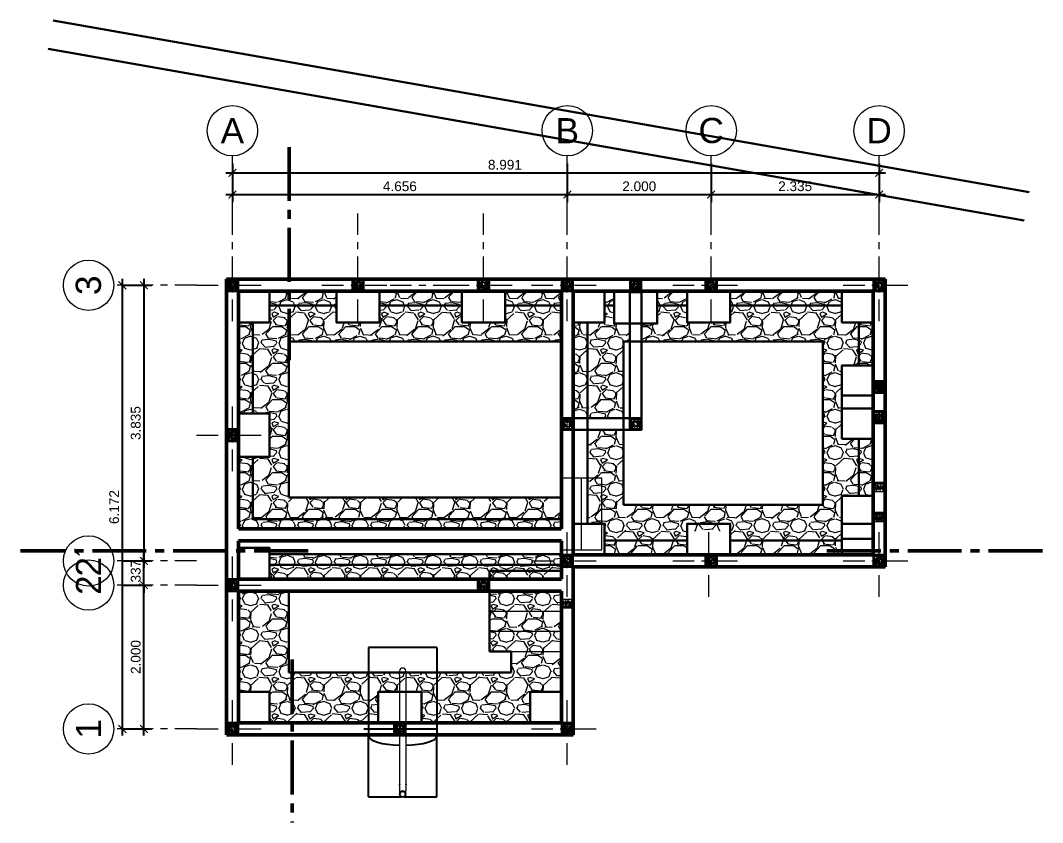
# Model space of a CAD drawing. Header units: millimetres. Extents: x 1147.5 to 1224.1, y 2097.1 to 2139.6.
# Drawn here: x 1188.57 to 1202.78, y 2128.46 to 2139.61 of the extents above; entities that cross this region are included whole.
import ezdxf

# ---------------------------------------------------------------- set-up
doc = ezdxf.new("R2010")
doc.units = ezdxf.units.MM
doc.linetypes.add('CENTRO2', pattern=[1.125, 0.75, -0.125, 0.125, -0.125])
for name, color, linetype, lineweight in [('1 Cotas', 5, 'Continuous', 9), ('1 EJES', 5, 'CENTRO2', 5), ('1 MUEBLES FIJOS', 1, 'Continuous', 30), ('1 PAREDES', 7, 'Continuous', 50), ('1 PISOS', 3, 'Continuous', 15), ('1 TEXTO', 7, 'Continuous', 5), ('DETALLES ESTRUCTURALES', 7, 'Continuous', 13), ('PVC1.5_BackgroundLines', 1, 'Continuous', 13), ('PVC3_BackgroundLines', 1, 'Continuous', 13), ('PVC3_IntersectionBoundary', 1, 'Continuous', 13), ('PVC3_IntersectionFill', 1, 'Continuous', 13), ('TEXTURAS', 9, 'Continuous', 15)]:
    doc.layers.add(name, color=color, linetype=linetype, lineweight=lineweight)
doc.layers.add('Cubierta_BackgroundLines', color=4, linetype='Continuous')
doc.layers.add('Reductores_BackgroundLines', color=3, linetype='Continuous')
doc.styles.get("Standard").update_dxf_attribs({"font": 'arial.ttf'})
doc.dimstyles.new('DISTRIBUTIVA', dxfattribs={"dimscale": 0.9, "dimtxt": 0.15, "dimasz": 0.12, "dimexe": 0.12, "dimexo": 0.12, "dimgap": 0.05, "dimtad": 1, "dimdec": 3, "dimzin": 4, "dimdsep": 46, "dimtxsty": 'Standard', "dimblk": 'ARCHTICK', "dimcen": 0.12, "dimdle": 0.1, "dimclrd": 256, "dimclre": 256, "dimclrt": 256, "dimadec": 0, "dimazin": 0, "dimtfac": 1, "dimtdec": 3, "dimtix": 1, "dimtmove": 0, "dimatfit": 0, "dimfxl": 1, "dimtolj": 1, "dimtzin": 0, "dimarcsym": 0})
pattern_1 = [(228.0127875, (0.36576, 0.508), (-4.064000000319162, -4.571999999716357), [0.068344288, -6.766096727913]), (184.969741, (0.32004, 0.4572), (6.095999997588101, 0.5080000289395847), [0.117280944, -11.6108097787048]), (132.5104471, (0.2032, 0.4470399999999999), (5.080000002145498, -5.587999998049192), [0.08269630400000001, -8.186944558819999]), (267.273689, (0.00508, 0.32004), (0.508000001063945, 10.15999999994663), [0.106800904, -10.5732874851476]), (292.83365418, (0, 0.21336), (-2.540000000212682, 6.095999999911092), [0.10472674, -10.3679615490688]), (357.2736889999999, (0.04064, 0.11684), (-10.15999999994663, 0.5080000010639456), [0.106800904, -10.5732874851476]), (37.69424047, (0.14732, 0.11176), (-6.603999999707179, -5.080000000380083), [0.141238732, -13.9826230628494]), (72.25532837, (0.25908, 0.19812), (3.556000000955858, 11.17599999969577), [0.133343904, -13.201051320381]), (121.42956562, (0.29972, 0.32512), (-4.064000000576624, 6.603999999645204), [0.1071626, -10.6091091397424]), (175.2363583, (0.24384, 0.41656), (5.587999999919905, -0.5080000008778512), [0.122342656, -5.994787389999999]), (222.3974378, (0.12192, 0.42672), (-6.095999999804932, -5.588000000212799), [0.158215584, -15.6633545024354]), (138.81407483, (0.508, 0.31496), (-3.555999999786702, 3.048000000247836), [0.05400090799999999, -5.3461131648688]), (171.4692344, (0.4673600000000001, 0.35052), (6.604000000177932, -1.015999998847469), [0.102736396, -10.170927799408]), (225, (0.36576, 0.36576), (-7.105427357601002e-17, -0.5080000000000479), [0.071841868, -0.6465786216856]), (203.19859051, (0.3302, 0.42672), (2.540000000069218, 1.015999999821867), [0.03868826399999999, -3.830124473778799]), (291.80140949, (0.29464, 0.4114800000000001), (-0.5080000001062992, 1.523999999964574), [0.054713124, -2.680950598]), (30.96375653, (0.31496, 0.3606800000000001), (1.524000000037277, 1.015999999944225), [0.08886393199999999, -2.873259630582]), (161.56505118, (0.39116, 0.4064), (1.016000000026517, -0.5079999999467507), [0.064257428, -1.5421796233656]), (16.389540334, (0, 0.4114800000000001), (5.080000000000029, 1.524000000000049), [0.09001760000000002, -8.911765334507802]), (70.34617594, (0.08636, 0.43688), (-2.032000000185863, -5.587999999934082), [0.075519788, -7.476443135639999]), (293.19859051, (0.39116, 0.508), (-1.015999999822653, 2.540000000071057), [0.07737601999999999, -3.791436717778799]), (343.6104596700001, (0.42164, 0.43688), (-5.080000000106458, 1.523999999644572), [0.0900176, -8.911765334507999]), (339.44395478, (0, 0.09652000000000001), (-2.539999999999973, 1.016000000000042), [0.08680703999999997, -4.2535468626212]), (294.7751406, (0.08128, 0.06604), (-2.540000003023386, 5.587999998625452), [0.07273442399999999, -7.200718676144001]), (66.80140949, (0.39624, 0), (1.01599999984046, 2.540000000063861), [0.07737602, -3.7914367177788]), (17.35402464, (0.42672, 0.07112), (-6.603999999868604, -2.032000000426493), [0.08515654800000003, -8.43047519604]), (69.44395478, (0.14732, 0), (-1.016000000017692, -2.539999999992927), [0.04340351999999999, -4.296950382621201]), (101.309932474, (0.36576, 0), (-0.5080000000000799, 2.032000000000074), [0.02590292, -2.5643989929052]), (165.963756532, (0.3606800000000001, 0.0254), (1.523999999999903, -0.507999999999973), [0.10472674, -1.9898109178138]), (186.00900596, (0.25908, 0.0508), (5.079999999973074, 0.5080000002658707), [0.09705339999999998, -9.608272972667399]), (303.69006753, (0.31496, 0.31496), (-0.5080000000705938, 1.01599999996474), [0.073264776, -1.758355271936]), (353.15722659, (0.3556, 0.254), (8.636000000053137, -1.015999999547879), [0.127911352, -12.6632018130062]), (60.9453959, (0.4826, 0.23876), (-2.032000000055937, -3.555999999968051), [0.052301648, -5.177878463622]), (90, (0.508, 0.28448), (-0.508, 0.508), [0.03048, -0.4775199999999999]), (120.25643716, (0.24892, 0.06604), (2.031999999751433, -3.556000000141959), [0.070573392, -6.98678815464]), (48.01278749999999, (0.21336, 0.127), (4.064000000335068, 4.571999999702041), [0.136688576, -6.697752439913]), (0, (0.3048, 0.2286), (0.508, 0.508), [0.13208, -0.37592]), (325.3048465, (0.43688, 0.2286), (5.080000001924306, -3.555999997250916), [0.080321912, -7.951863344828]), (254.0546040999999, (0.50292, 0.18288), (-0.5079999999645114, -2.032000000008949), [0.07396581599999999, -3.6243300077544]), (207.64597536, (0.4826, 0.11176), (-9.65200000035467, -5.079999999326151), [0.12042902, -11.9224928845876]), (175.42607874, (0.37592, 0.05587999999999999), (-6.603999999999766, 0.5079999999998956), [0.127405892, -12.613169291248])]

# ---------------------------------------------------------------- blocks, each defined once
blk = doc.blocks.new('Castillo 0.15 X0.15')
at = {"layer": 'DETALLES ESTRUCTURALES', "ltscale": 3.5}
h = blk.add_hatch(dxfattribs=at)
h.set_pattern_fill('AR-CONC', color=256, scale=0.00029166666655, style=0)
h.set_pattern_definition([(49.99999999999999, (-361.5996081455667, -704.9376167308769), (0.05313719510257962, -0.004648899946987173), [0.0055562499977775, -0.06111874997555251]), (355, (-361.5996081455667, -704.9376167308769), (-0.01027915757212454, 0.05572485415167922), [0.004444999998222001, -0.048894999980442]), (100.451, (-361.5951800622351, -704.9380041371268), (0.04285822963542815, 0.05107570059382151), [0.004722083331444501, -0.0519429166458895]), (46.18420000000002, (-361.5996081455667, -704.9228000642162), (0.07906472022857866, -0.01226234564214048), [0.008334374996666248, -0.09167812496332874]), (96.63559999999998, (-361.593019424736, -704.9238219183825), (0.069242901691622, 0.07216578710573138), [0.007083124997166748, -0.07791437496883422]), (351.1840000000001, (-361.5996081455667, -704.9228000642162), (0.06924301000136686, 0.07216565934714139), [0.006667499997333, -0.07334249997066301]), (21, (-361.5921998122364, -704.9265042308814), (0.04422100660096506, -0.02982744288879142), [0.0055562499977775, -0.06111874997555251]), (326.0000000000001, (-361.5921998122364, -704.9265042308814), (0.01802559159418683, 0.05372149009752119), [0.004444999998222001, -0.048894999980442]), (71.4514, (-361.5885147497378, -704.9289898433804), (0.06224647644972105, 0.02389416682429242), [0.004722083331444501, -0.0519429166458895]), (37.50000000000001, (-361.5996081455667, -704.9376167308769), (0.0009008426143956095, 0.02466188632813824), [0, -0.0483023333140124, 0, -0.049635833313479, 0, -0.04908020831370125]), (7.499999999999999, (-361.5996081455667, -704.9376167308769), (0.01948906822437688, 0.02921933431026379), [0, -0.0282998333220134, 0, -0.0471910833144569, 0, -0.01870604165918425]), (327.5, (-361.6161287288934, -704.9376167308769), (0.03954725690785192, -0.001670883663861405), [0, -0.018520833325925, 0, -0.057784999976886, 0, -0.0766762499693295]), (317.5, (-361.6235370622239, -704.9376167308769), (0.04320434455364019, 0.007416059881755705), [0, -0.0240770833237025, 0, -0.03837516665131661, 0, -0.05445124997821951])])
h.paths.add_polyline_path([(-0.0125, 0.1374999999500758), (-0.1374999999500758, 0.137499999949981), (-0.1374999999500758, 0.0125), (-0.0125, 0.0125)])
h.paths.add_polyline_path([(-0.0425937499881059, 0.116666666625, -0.4142135623730951), (-0.03333333332507579, 0.1074062499620646), (-0.03333333332507579, 0.04259374998782169, -0.4142135623715969), (-0.04259374998791642, 0.03333333332498105), (-0.1074062499619699, 0.03333333332498105, -0.414213562372091), (-0.116666666625, 0.04259374998801116), (-0.116666666625, 0.1074062499620646, -0.4142135623730951), (-0.1074062499621594, 0.116666666625)], flags=16)
h.paths.add_polyline_path([(-0.03862499998952908, 0.1074062499620646, -1), (-0.04656249998630375, 0.1074062499620646, -1)], flags=0)
h.paths.add_polyline_path([(-0.1034374999635825, 0.1074062499620646, -1), (-0.1113749999605467, 0.1074062499620646, -1)], flags=0)
h.paths.add_polyline_path([(-0.1113749999605467, 0.04259374998782169, -0.1164352397052986), (-0.1109559979408371, 0.04436864881252391, 0.1164352397052986)], flags=0)
h.paths.add_polyline_path([(-0.03862499998952908, 0.04259374998782169, -1), (-0.04656249998630375, 0.04259374998782169, -1)], flags=0)
h.paths.add_polyline_path([(-0.1034374999635825, 0.04259374998782169, -1), (-0.1113749999605467, 0.04259374998782169, -1)], flags=0)
h.paths.add_polyline_path([(-0.03862499998952908, 0.1074062499620646, -1), (-0.04656249998630375, 0.1074062499620646, -0.4142135623728769), (-0.04259374998791642, 0.111374999960452), (-0.1074062499619699, 0.111374999960452, -0.4142135623728769), (-0.1034374999635825, 0.1074062499620646, -1), (-0.1113749999605467, 0.1074062499620646), (-0.1113749999603572, 0.05172120682767657), (-0.09627668385854847, 0.06681952292939061), (-0.09253491047646421, 0.0630777495471169), (-0.1102125799988173, 0.04540008002457434, -0.6681786379473831), (-0.1034374999635825, 0.04259374998782169, -0.1989123673818361), (-0.104599919925312, 0.03978741995106902), (-0.08692225040276942, 0.05746508947361158), (-0.0831804770204957, 0.05372331609124312), (-0.098278793122115, 0.03862499998962382), (-0.04259374998791642, 0.03862499998943435, -0.4142135623728769), (-0.04656249998630375, 0.04259374998782169, -1), (-0.03862499998952908, 0.04259374998782169)], flags=0)
blk.add_lwpolyline([(-0.157500000000091, -0.0075), (0.007499999999999979, -0.0075), (0.007499999999999999, 0.1574999999999773), (-0.1575000000000909, 0.1574999999999773)], close=True)
at = {"layer": 'DETALLES ESTRUCTURALES'}
blk.add_lwpolyline([(-0.1374999999500758, 0.0125), (-0.0125, 0.0125), (-0.0125, 0.137499999949981), (-0.1374999999500758, 0.137499999949981)], close=True, dxfattribs=at)
for points in [[(-0.09827879312230449, 0.03862499998952908), (-0.0425937499881059, 0.03862499998943435, 0.414213562373095), (-0.03862499998952908, 0.04259374998782169), (-0.03862499998952908, 0.1074062499620646, 0.414213562373095), (-0.0425937499881059, 0.111374999960452), (-0.1074062499621594, 0.111374999960452, 0.414213562373095), (-0.1113749999605467, 0.1074062499620646), (-0.1113749999605467, 0.04259374998782169, 0.668178637910143), (-0.104599919925312, 0.03978741995106902), (-0.08692225040257996, 0.05746508947351683), (-0.0831804770204957, 0.05372331609124312), (-0.1008581465430383, 0.03604564656870057, -0.668178637917991), (-0.116666666625, 0.04259374998782169), (-0.116666666625, 0.1074062499620646, -0.414213562373095), (-0.1074062499621594, 0.116666666625), (-0.0425937499881059, 0.116666666625, -0.414213562373095), (-0.03333333332507579, 0.1074062499620646), (-0.03333333332507579, 0.04259374998782169, -0.414213562373095), (-0.0425937499881059, 0.03333333332498105), (-0.1074062499621594, 0.03333333332498105)], [(-0.1113749999605467, 0.04259374998791642, -0.1989123673734541), (-0.1102125799988173, 0.04540008002457434), (-0.09253491047627475, 0.06307774954721163), (-0.09627668385854847, 0.06681952292948534), (-0.1113749999605467, 0.05172120682758183)]]:
    blk.add_lwpolyline(points, format="xyb", dxfattribs=at)
for centre in [(-0.1077640932046319, 0.106903762515624), (-0.1077640932046319, 0.04209126254138103), (-0.04295159323057839, 0.106903762515624), (-0.04295159323057839, 0.04209126254138103)]:
    blk.add_circle(centre, 0.0039687499984125, dxfattribs=at)
blk = doc.blocks.new('Jamba de 10X15')
at = {"layer": 'DETALLES ESTRUCTURALES', "lineweight": 0, "ltscale": 3.5}
h = blk.add_hatch(dxfattribs=at)
h.set_pattern_fill('AR-CONC', color=256, scale=0.007)
h.set_pattern_definition([(49.99999999999999, (-0.006250000000000006, 0), (0.05020821278205274, -0.004392649448781658), [0.00525, -0.05775]), (355, (-0.006250000000000006, 0), (-0.00971259335291, 0.05265344935900083), [0.0042, -0.0462]), (100.45144446, (-0.002065982330000006, -0.00036605408), (0.04049561927089784, 0.04826079936780406), [0.004461813439999998, -0.04907994783999999]), (46.18420000000002, (-0.006250000000000006, 0.014), (0.07470689314701007, -0.01158634965551536), [0.007874999999999997, -0.08662499999999998]), (96.63563549, (-2.442785000000575e-05, 0.01303446851), (0.06542633619719598, 0.06818830205421854), [0.006692723940000001, -0.07361996319999999]), (351.1841639899999, (-0.006250000000000006, 0.014), (0.06542633615383411, 0.06818830201889932), [0.0063, -0.06930000006999999]), (21, (0.0007499999999999946, 0.0105), (0.04178349364829232, -0.02818332234657372), [0.00525, -0.05775]), (326.0000000000001, (0.0007499999999999946, 0.0105), (0.01703207323451072, 0.05076050315327971), [0.0042, -0.0462]), (71.45144474, (0.004231957779999995, 0.00815138982), (0.05881556637109798, 0.02257718069644477), [0.004461813300000001, -0.04907994784]), (37.50000000000001, (-0.006250000000000006, 0), (0.0008511898722103468, 0.0233025697681918), [0, -0.04564, 0, -0.0469, 0, -0.046375]), (7.499999999999999, (-0.006250000000000006, 0), (0.0184148676209504, 0.02760881983176522), [0, -0.02674, 0, -0.04459, 0, -0.017675]), (327.5, (-0.02186, 0), (0.03736757053206863, -0.001578841021406583), [0, -0.0175, 0, -0.0546, 0, -0.07245]), (317.5, (-0.02886000000000001, 0), (0.04082303185396704, 0.007007348763262241), [0, -0.02275, 0, -0.03626, 0, -0.05145])])
h.paths.add_polyline_path([(-0.01249999999999999, 0.1449999999999773), (-0.1000000000000227, 0.1449999999999773), (-0.09999999999979536, 0.02), (-0.0125, 0.02)])
edge = h.paths.add_edge_path(flags=16)
edge.add_line((-0.06736250000003566, 0.0561124999999447), (-0.06736250000003566, 0.1088875000000326))
edge.add_arc((-0.05624999999995453, 0.1088875000000326), 0.01111250000008113, 0, 180, ccw=False)
edge.add_line((-0.0451374999998734, 0.1088875000000326), (-0.0451374999998734, 0.0963875000000553))
edge.add_line((-0.0451374999998734, 0.0963875000000553), (-0.05148749999998473, 0.0963875000000553))
edge.add_line((-0.05148749999998473, 0.0963875000000553), (-0.05148749999998473, 0.1088875000000326))
edge.add_arc((-0.05624999999995453, 0.1088875000000326), 0.004762499999969805, 0, 180)
edge.add_line((-0.06101249999992434, 0.1088875000000326), (-0.06101249999992434, 0.0561124999999447))
edge.add_arc((-0.05624999999995453, 0.0561124999999447), 0.004762499999969805, 180, 360)
edge.add_line((-0.05148749999998473, 0.0561124999999447), (-0.05148749999998473, 0.06861249999980829))
edge.add_line((-0.05148749999998473, 0.06861249999980829), (-0.0451374999998734, 0.06861249999980829))
edge.add_line((-0.0451374999998734, 0.06861249999980829), (-0.0451374999998734, 0.0561124999999447))
edge.add_arc((-0.05624999999995453, 0.0561124999999447), 0.01111250000008113, -180, 0, ccw=False)
for p, q in [((-0.1062499999999091, 0.165), (0.01375, 0.165)), ((0.01375, 0), (0.01375, 0.165)), ((-0.1062499999999091, 0), (0.01375, 0))]:
    blk.add_line(p, q)
at = {"layer": 'DETALLES ESTRUCTURALES', "lineweight": 15}
blk.add_lwpolyline([(-0.1062499999999091, 0.02), (-0.006249999999999999, 0.02), (-0.006249999999999999, 0.1449999999999773), (-0.1062499999999091, 0.1449999999999773)], close=True, dxfattribs=at)
blk.add_lwpolyline([(-0.06736250000003566, 0.0561124999999447), (-0.06736250000003566, 0.1088875000000326, -0.9999999999999999), (-0.0451374999998734, 0.1088875000000326), (-0.0451374999998734, 0.0963875000000553), (-0.05148749999998473, 0.0963875000000553), (-0.05148749999998473, 0.1088875000000326, 0.9999999999999999), (-0.06101249999992434, 0.1088875000000326), (-0.06101249999992434, 0.0561124999999447, 0.9999999999999999), (-0.05148749999998473, 0.0561124999999447), (-0.05148749999998473, 0.06861249999980829), (-0.0451374999998734, 0.06861249999980829), (-0.0451374999998734, 0.0561124999999447, -0.9999999999999999)], format="xyb", close=True, dxfattribs=at)
for centre in [(-0.05624999999995453, 0.1088875000000326), (-0.05624999999995453, 0.0561124999999447)]:
    blk.add_circle(centre, 0.0047625, dxfattribs=at)
blk = doc.blocks.new('_ArchTick')
at = {"color": 0, "linetype": 'ByBlock', "const_width": 0.150000081}
blk.add_lwpolyline([(-0.5000002699998731, -0.5000002699998731), (0.5000002699998731, 0.5000002699998731)], dxfattribs=at)
blk = doc.blocks.new('*D83')
at = {"layer": '1 Cotas', "lineweight": -2, "transparency": 16777216}
for p, q in [((1191.518569437956, 2137.622615743287), (1191.518569437956, 2137.08456376455)), ((1196.174809901798, 2137.622615743286), (1196.174809901798, 2137.08456376455)), ((1191.428569437956, 2137.19256376455), (1196.264809901798, 2137.19256376455))]:
    blk.add_line(p, q, dxfattribs=at)
at = {"layer": 'Defpoints', "color": 0, "transparency": 16777216}
for p in [(1191.518569437956, 2137.730615743287), (1196.174809901798, 2137.730615743286), (1196.174809901798, 2137.19256376455)]:
    blk.add_point(p, dxfattribs=at)
at = {"layer": '1 Cotas', "lineweight": -2, "transparency": 16777216, "xscale": 0.108, "yscale": 0.108, "zscale": 0.108, "rotation": 180}
blk.add_blockref('_ArchTick', (1191.518569437956, 2137.19256376455), dxfattribs=at)
at = {"layer": '1 Cotas', "lineweight": -2, "transparency": 16777216, "xscale": 0.108, "yscale": 0.108, "zscale": 0.108}
blk.add_blockref('_ArchTick', (1196.174809901798, 2137.19256376455), dxfattribs=at)
at = {"layer": '1 Cotas', "transparency": 16777216, "insert": (1193.846689669877, 2137.306491117892), "char_height": 0.135, "attachment_point": 5}
blk.add_mtext('\\A1;4.656', dxfattribs=at)
blk = doc.blocks.new('*D84')
at = {"layer": '1 Cotas', "lineweight": -2, "transparency": 16777216}
for p, q in [((1196.174809901798, 2137.622615743286), (1196.174809901798, 2137.08456376455)), ((1198.174809901799, 2137.622615743255), (1198.174809901799, 2137.08456376455)), ((1196.084809901798, 2137.19256376455), (1198.264809901799, 2137.19256376455))]:
    blk.add_line(p, q, dxfattribs=at)
at = {"layer": 'Defpoints', "color": 0, "transparency": 16777216}
for p in [(1196.174809901798, 2137.730615743286), (1198.174809901799, 2137.730615743255), (1198.174809901799, 2137.19256376455)]:
    blk.add_point(p, dxfattribs=at)
at = {"layer": '1 Cotas', "lineweight": -2, "transparency": 16777216, "xscale": 0.108, "yscale": 0.108, "zscale": 0.108, "rotation": 180}
blk.add_blockref('_ArchTick', (1196.174809901798, 2137.19256376455), dxfattribs=at)
at = {"layer": '1 Cotas', "lineweight": -2, "transparency": 16777216, "xscale": 0.108, "yscale": 0.108, "zscale": 0.108}
blk.add_blockref('_ArchTick', (1198.174809901799, 2137.19256376455), dxfattribs=at)
at = {"layer": '1 Cotas', "transparency": 16777216, "insert": (1197.174809901798, 2137.306491117892), "char_height": 0.135, "attachment_point": 5}
blk.add_mtext('\\A1;2.000', dxfattribs=at)
blk = doc.blocks.new('*D85')
at = {"layer": '1 Cotas', "lineweight": -2, "transparency": 16777216}
for p, q in [((1198.174809901799, 2137.622615743255), (1198.174809901799, 2137.08456376455)), ((1200.509809901799, 2137.622615743287), (1200.509809901799, 2137.08456376455)), ((1198.084809901799, 2137.19256376455), (1200.599809901799, 2137.19256376455))]:
    blk.add_line(p, q, dxfattribs=at)
at = {"layer": 'Defpoints', "color": 0, "transparency": 16777216}
for p in [(1198.174809901799, 2137.730615743255), (1200.509809901799, 2137.730615743287), (1200.509809901799, 2137.19256376455)]:
    blk.add_point(p, dxfattribs=at)
at = {"layer": '1 Cotas', "lineweight": -2, "transparency": 16777216, "xscale": 0.108, "yscale": 0.108, "zscale": 0.108, "rotation": 180}
blk.add_blockref('_ArchTick', (1198.174809901799, 2137.19256376455), dxfattribs=at)
at = {"layer": '1 Cotas', "lineweight": -2, "transparency": 16777216, "xscale": 0.108, "yscale": 0.108, "zscale": 0.108}
blk.add_blockref('_ArchTick', (1200.509809901799, 2137.19256376455), dxfattribs=at)
at = {"layer": '1 Cotas', "transparency": 16777216, "insert": (1199.342309901799, 2137.306537161548), "char_height": 0.135, "attachment_point": 5}
blk.add_mtext('\\A1;2.335', dxfattribs=at)
blk = doc.blocks.new('*D86')
at = {"layer": '1 Cotas', "lineweight": -2, "transparency": 16777216}
for p, q in [((1191.518569437956, 2137.622615743287), (1191.518569437956, 2137.38456376455)), ((1200.509809901798, 2137.622615743287), (1200.509809901798, 2137.38456376455)), ((1191.428569437956, 2137.49256376455), (1200.599809901798, 2137.49256376455))]:
    blk.add_line(p, q, dxfattribs=at)
at = {"layer": 'Defpoints', "color": 0, "transparency": 16777216}
for p in [(1191.518569437956, 2137.730615743287), (1200.509809901798, 2137.730615743287), (1200.509809901798, 2137.49256376455)]:
    blk.add_point(p, dxfattribs=at)
at = {"layer": '1 Cotas', "lineweight": -2, "transparency": 16777216, "xscale": 0.108, "yscale": 0.108, "zscale": 0.108, "rotation": 180}
blk.add_blockref('_ArchTick', (1191.518569437956, 2137.49256376455), dxfattribs=at)
at = {"layer": '1 Cotas', "lineweight": -2, "transparency": 16777216, "xscale": 0.108, "yscale": 0.108, "zscale": 0.108}
blk.add_blockref('_ArchTick', (1200.509809901798, 2137.49256376455), dxfattribs=at)
at = {"layer": '1 Cotas', "transparency": 16777216, "insert": (1195.307228103208, 2137.606491117892), "char_height": 0.135, "attachment_point": 5}
blk.add_mtext('\\A1;8.991', dxfattribs=at)
blk = doc.blocks.new('*D87')
at = {"layer": '1 Cotas', "lineweight": -2, "transparency": 16777216}
for p, q in [((1189.976569437956, 2131.759038032139), (1190.396922495197, 2131.759038032139)), ((1190.288922495197, 2129.669038032138), (1190.288922495197, 2131.849038032139)), ((1189.976569437957, 2129.759038032139), (1190.396922495197, 2129.759038032139))]:
    blk.add_line(p, q, dxfattribs=at)
at = {"layer": 'Defpoints', "color": 0, "transparency": 16777216}
for p in [(1189.868569437956, 2131.759038032139), (1190.288922495197, 2131.759038032139), (1189.868569437957, 2129.759038032139)]:
    blk.add_point(p, dxfattribs=at)
at = {"layer": '1 Cotas', "lineweight": -2, "transparency": 16777216, "xscale": 0.108, "yscale": 0.108, "zscale": 0.108}
for p, rotation in [((1190.288922495197, 2131.759038032139), 90), ((1190.288922495197, 2129.759038032139), 270)]:
    blk.add_blockref('_ArchTick', p, dxfattribs=dict(at, rotation=rotation))
at = {"layer": '1 Cotas', "transparency": 16777216, "insert": (1190.174995141854, 2130.759038032139), "char_height": 0.135, "attachment_point": 5, "rotation": 90}
blk.add_mtext('\\A1;2.000', dxfattribs=at)
blk = doc.blocks.new('*D88')
at = {"layer": '1 Cotas', "lineweight": -2, "transparency": 16777216}
for p, q in [((1190.288922495197, 2132.095615743287), (1190.288922495197, 2132.203615743287)), ((1189.976569437956, 2132.095615743287), (1190.396922495197, 2132.095615743287)), ((1190.288922495197, 2131.759038032139), (1190.288922495197, 2132.095615743287)), ((1189.976569437956, 2131.759038032139), (1190.396922495197, 2131.759038032139)), ((1190.288922495197, 2131.759038032139), (1190.288922495197, 2131.651038032138))]:
    blk.add_line(p, q, dxfattribs=at)
at = {"layer": 'Defpoints', "color": 0, "transparency": 16777216}
for p in [(1189.868569437956, 2132.095615743287), (1190.288922495197, 2132.095615743287), (1189.868569437956, 2131.759038032139)]:
    blk.add_point(p, dxfattribs=at)
at = {"layer": '1 Cotas', "lineweight": -2, "transparency": 16777216, "xscale": 0.108, "yscale": 0.108, "zscale": 0.108}
for p, rotation in [((1190.288922495197, 2132.095615743287), 270), ((1190.288922495197, 2131.759038032139), 90)]:
    blk.add_blockref('_ArchTick', p, dxfattribs=dict(at, rotation=rotation))
at = {"layer": '1 Cotas', "transparency": 16777216, "insert": (1190.174949098198, 2131.927326887713), "char_height": 0.135, "attachment_point": 5, "rotation": 90}
blk.add_mtext('\\A1;.337', dxfattribs=at)
blk = doc.blocks.new('*D89')
at = {"layer": '1 Cotas', "lineweight": -2, "transparency": 16777216}
for p, q in [((1189.988922495197, 2129.669038032138), (1189.988922495197, 2136.020615743287)), ((1189.976569437956, 2135.930615743287), (1190.096922495197, 2135.930615743287)), ((1189.976569437957, 2129.759038032139), (1190.096922495197, 2129.759038032139))]:
    blk.add_line(p, q, dxfattribs=at)
at = {"layer": 'Defpoints', "color": 0, "transparency": 16777216}
for p in [(1189.868569437956, 2135.930615743287), (1189.988922495197, 2135.930615743287), (1189.868569437957, 2129.759038032139)]:
    blk.add_point(p, dxfattribs=at)
at = {"layer": '1 Cotas', "lineweight": -2, "transparency": 16777216, "xscale": 0.108, "yscale": 0.108, "zscale": 0.108}
for p, rotation in [((1189.988922495197, 2135.930615743287), 90), ((1189.988922495197, 2129.759038032139), 270)]:
    blk.add_blockref('_ArchTick', p, dxfattribs=dict(at, rotation=rotation))
at = {"layer": '1 Cotas', "transparency": 16777216, "insert": (1189.874995141854, 2132.844826887713), "char_height": 0.135, "attachment_point": 5, "rotation": 90}
blk.add_mtext('\\A1;6.172', dxfattribs=at)
blk = doc.blocks.new('*D90')
at = {"layer": '1 Cotas', "lineweight": -2, "transparency": 16777216}
for p, q in [((1190.288922495197, 2136.020615743287), (1190.288922495197, 2132.005615743286)), ((1189.976569437956, 2135.930615743287), (1190.396922495197, 2135.930615743287)), ((1189.976569437956, 2132.095615743287), (1190.396922495197, 2132.095615743287))]:
    blk.add_line(p, q, dxfattribs=at)
at = {"layer": 'Defpoints', "color": 0, "transparency": 16777216}
for p in [(1189.868569437956, 2135.930615743287), (1189.868569437956, 2132.095615743287), (1190.288922495197, 2132.095615743287)]:
    blk.add_point(p, dxfattribs=at)
at = {"layer": '1 Cotas', "lineweight": -2, "transparency": 16777216, "xscale": 0.108, "yscale": 0.108, "zscale": 0.108}
for p, rotation in [((1190.288922495197, 2135.930615743287), 90), ((1190.288922495197, 2132.095615743287), 270)]:
    blk.add_blockref('_ArchTick', p, dxfattribs=dict(at, rotation=rotation))
at = {"layer": '1 Cotas', "transparency": 16777216, "insert": (1190.174949098198, 2134.013115743287), "char_height": 0.135, "attachment_point": 5, "rotation": 90}
blk.add_mtext('\\A1;3.835', dxfattribs=at)
blk = doc.blocks.new('A$C13636C2D')
at = {"layer": 'PVC3_IntersectionFill', "linetype": 'Continuous', "extrusion": (0, 0, -1)}
h = blk.add_hatch(color=8, dxfattribs=at)
edge = h.paths.add_edge_path()
edge.add_arc((25.21139031088887, 0.03749999999999965), 0.03750000000000053, 0, 360, ccw=False)
edge = h.paths.add_edge_path(flags=0)
edge.add_arc((25.21139031088887, 0.03749999999999965), 0.04350000000000053, 0, 360, ccw=False)
at = {"layer": 'Cubierta_BackgroundLines', "linetype": 'Continuous', "extrusion": (0, 1, 0)}
for p, q in [((-25.21139031088887, 2.076072768224752), (-25.68459031088878, 2.076072768224753)), ((-25.68459031088878, 2.076072768224797), (-25.68459031088878, 0.843206442141605)), ((-24.73819031088897, 2.076072768224753), (-25.21139031088887, 2.076072768224752)), ((-24.73819031088897, 2.076072768224797), (-24.73819031088897, 0.843206442141605)), ((-25.68459031088878, 0), (-25.68459031088878, 0.8432064421415931)), ((-24.73819031088897, 0), (-24.73819031088897, 0.8432064421415931)), ((-25.68459031088878, 0), (-25.23414031088896, 0)), ((-25.18864031088879, 0), (-24.73819031088897, 0))]:
    blk.add_line(p, q, dxfattribs=at)
at = {"layer": 'Cubierta_BackgroundLines', "linetype": 'Continuous'}
for centre, major_axis, ratio, start_param, end_param in [((-25.21139031088887, 0.8432064421415931), (0.4732, 0), 0.2679491924311225, 3.141592653589793, 4.620331708141586), ((-25.21139031088887, 0.8432064421415928), (-0.4732, 0), 0.2679491924311245, 4.807124674267613e-13, 1.478739054551794), ((-25.21139031088887, 0.8432064421415931), (0.4732, 0), 0.2679491924311225, 4.804446252627792, 6.283185307179586), ((-25.21139031088887, 0.8432064421415928), (-0.4732, 0), 0.2679491924311245, 1.662853599037999, 3.141592653589313)]:
    blk.add_ellipse(centre, major_axis=major_axis, ratio=ratio, start_param=start_param, end_param=end_param, dxfattribs=at)
at = {"layer": 'PVC1.5_BackgroundLines', "linetype": 'Continuous', "extrusion": (0, 1, 0)}
for p, q in [((-25.23414031088896, 0), (-25.23414031088896, 0.0004232215531594641)), ((-25.23343571857413, 2.699783795766778e-18), (-25.23414031088896, 2.786071468060098e-18)), ((-25.18864031088879, 0), (-25.18864031088879, 0.0004232215531594363)), ((-25.18864031088879, -2.786071468060098e-18), (-25.18934490320362, -2.699783795766778e-18))]:
    blk.add_line(p, q, dxfattribs=at)
at = {"layer": 'PVC3_BackgroundLines', "linetype": 'Continuous', "extrusion": (0, 1, 0)}
for p, q in [((-25.2548903108891, 1.6975), (-25.2548903108891, 1.7475)), ((-25.16789031088865, 1.7475), (-25.16789031088865, 1.697500000000001)), ((-25.2548903108891, 1.6975), (-25.2548903108891, 0.08750000000000036)), ((-25.16789031088865, 1.697500000000001), (-25.16789031088865, 0.08750000000000036)), ((-25.2548903108891, 0.08750000000000036), (-25.2548903108891, 0.03749999999999964)), ((-25.16789031088865, 0.03749999999999964), (-25.16789031088865, 0.08750000000000034))]:
    blk.add_line(p, q, dxfattribs=at)
at = {"layer": 'PVC3_BackgroundLines', "linetype": 'Continuous'}
for radius in [0.04350000000000053, 0.03750000000000053]:
    blk.add_circle((-25.21139031088887, 0.03749999999999965), radius, dxfattribs=at)
blk.add_arc((-25.21139031088887, 1.7475), 0.04350000000000053, 2.798888119687895e-13, 180, dxfattribs=at)
at = {"layer": 'PVC3_IntersectionBoundary', "linetype": 'Continuous', "extrusion": (0, 0, -1)}
for radius in [0.04350000000000052, 0.03750000000000053]:
    blk.add_circle((25.21139031088887, 0.03749999999999965), radius, dxfattribs=at)
at = {"layer": 'Reductores_BackgroundLines', "linetype": 'Continuous'}
for points, knots in [([(-25.2548903108891, 0.1702883825423404), (-25.2550265937175, 0.1702883825423404), (-25.25514807097625, 0.1702774799160778), (-25.25532689860074, 0.1702418137952932), (-25.25539216410834, 0.1702228349356578), (-25.25554270243993, 0.170162791951382), (-25.25561916043216, 0.1701153203054988), (-25.25572885086149, 0.1700126608744701), (-25.25576796759287, 0.1699617123423319), (-25.25582967275523, 0.1698472464761276), (-25.25585210074223, 0.1697836144067984), (-25.25588339515207, 0.169629422641525), (-25.25588824904798, 0.169536016443202), (-25.25587107461024, 0.1692869571898853), (-25.25583602757251, 0.1691221654116701), (-25.25567487148783, 0.1686238820277047), (-25.2555000700977, 0.1682567867397937), (-25.25515057107623, 0.1676582213606261), (-25.25502690237363, 0.1674607147311927), (-25.25489031088955, 0.1672547788755548)], [0, 0, 0, 0, 0.01991128164691538, 0.01991128164691538, 0.03322986529954672, 0.03322986529954672, 0.05389319071589348, 0.05389319071589348, 0.06983669330481723, 0.06983669330481723, 0.08593156262268106, 0.08593156262268106, 0.1055283797190337, 0.1055283797190337, 0.1339053666096042, 0.1339053666096042, 0.1836462483108713, 0.1836462483108713, 0.2064973145891144, 0.2064973145891144, 0.2064973145891144, 0.2064973145891144]), ([(-25.16789031088865, 0.1702883825423404), (-25.16775402806024, 0.1702883825423404), (-25.1676325508015, 0.1702774799160778), (-25.167453723177, 0.1702418137952932), (-25.1673884576694, 0.1702228349356577), (-25.16723791933782, 0.1701627919513818), (-25.16716146134559, 0.1701153203054986), (-25.16705177091626, 0.1700126608744696), (-25.16701265418442, 0.1699617123423309), (-25.16695094902207, 0.1698472464761259), (-25.16692852103552, 0.1697836144067967), (-25.16689722662568, 0.1696294226415231), (-25.16689237272976, 0.1695360164431999), (-25.16690954716751, 0.1692869571898824), (-25.16694459420523, 0.1691221654116668), (-25.16710575028992, 0.168623882027696), (-25.16728055168005, 0.1682567867397785), (-25.16763005070152, 0.1676582213603879), (-25.16775371940457, 0.1674607147307184), (-25.16789031088865, 0.1672547788748258)], [0, 0, 0, 0, 0.01991128164691537, 0.01991128164691537, 0.03322986529957338, 0.03322986529957338, 0.05389319071591779, 0.05389319071591779, 0.06983669330497058, 0.06983669330497058, 0.08593156262280555, 0.08593156262280555, 0.1055283797191876, 0.1055283797191876, 0.1339053666098019, 0.1339053666098019, 0.1836462483117903, 0.1836462483117903, 0.2064973146160753, 0.2064973146160753, 0.2064973146160753, 0.2064973146160753])]:
    blk.add_open_spline(points, degree=3, knots=knots, dxfattribs=at)

msp = doc.modelspace()

# ---------------------------------------------------------------- hatches: boundary and pattern name
at = {"layer": 'TEXTURAS'}
h = msp.add_hatch(dxfattribs=at)
h.set_pattern_fill('GRAVEL', color=256, scale=0.02)
h.set_pattern_definition(pattern_1)
h.paths.add_polyline_path([(1192.036069437956, 2132.191538032138), (1192.036069437956, 2131.841538032138), (1196.09230990181, 2131.841538032138), (1196.092309901776, 2132.17650819243), (1192.301069437956, 2132.17650819243)])
h.paths.add_polyline_path([(1194.709809901799, 2135.413115743286), (1194.709809901799, 2135.848115743287), (1193.564189669877, 2135.848115743287), (1193.564189669877, 2135.413115743272), (1192.964189669877, 2135.413115743272), (1192.964189669877, 2135.848115743287), (1192.036069437955, 2135.848115743287), (1192.036069437956, 2135.413115743287), (1191.601069437955, 2135.413115743287), (1191.601069437955, 2134.144826887713), (1192.036069437956, 2134.144826887713), (1192.036069437956, 2133.544826887713), (1191.601069437956, 2133.544826887713), (1191.601069437956, 2132.541538032138), (1196.09230990181, 2132.541538032138), (1196.092309901755, 2132.97650819243), (1192.301069437956, 2132.97650819243), (1192.301069437956, 2135.148115743287), (1196.092309901651, 2135.148115743287), (1196.092309901617, 2135.848115743287), (1195.309809901798, 2135.848115743287), (1195.309809901798, 2135.413115743286)])
h = msp.add_hatch(dxfattribs=at)
h.set_pattern_fill('GRAVEL', color=256, scale=0.02)
h.set_pattern_definition(pattern_1)
h.paths.add_polyline_path([(1196.957309901661, 2135.148115743287), (1197.042309901799, 2135.148115743287), (1197.042309901799, 2135.398115743287), (1196.824809901799, 2135.398115743287), (1196.824809901799, 2135.848115743287), (1196.692309901798, 2135.848115743287), (1196.692309901798, 2135.413115743286), (1196.257309901649, 2135.413115743286), (1196.257309901745, 2134.083115743285), (1196.957309901745, 2134.083115743286)])
h.paths.add_polyline_path([(1199.992309901819, 2132.613115743283), (1199.992309901819, 2132.703115743734), (1199.992309901819, 2132.823115743233), (1199.992309901919, 2133.003115743734), (1200.427309901741, 2133.003115743734), (1200.427309901841, 2133.795298079724), (1199.992309901855, 2133.795615743734), (1199.992309901798, 2134.215615743255), (1199.992309901798, 2134.815615743255), (1200.427309901885, 2134.81561574326), (1200.427309901904, 2135.413115743292), (1199.992309901799, 2135.413115743287), (1199.992309901799, 2135.848115743287), (1198.439809901798, 2135.848115743287), (1198.439809901798, 2135.413115743286), (1197.839809901798, 2135.413115743286), (1197.839809901798, 2135.848115743287), (1197.424809901798, 2135.848115743287), (1197.424809901798, 2135.398115743287), (1197.207309901799, 2135.398115743287), (1197.207309901798, 2135.148115743287), (1199.727309901895, 2135.148115743291), (1199.72730990182, 2132.878115743289), (1196.957309901767, 2132.878115743285), (1196.957309901754, 2133.918115743286), (1196.457309901748, 2133.918115743277), (1196.457309901748, 2132.613115743282), (1196.692309901806, 2132.613115743291), (1196.692309901806, 2132.178115743287), (1197.8398099018, 2132.178115743287), (1197.8398099018, 2132.513115743286), (1198.4398099018, 2132.513115743286), (1198.4398099018, 2132.178115743287), (1199.992309901819, 2132.178115743286)])
h = msp.add_hatch(dxfattribs=at)
h.set_pattern_fill('GRAVEL', color=256, scale=0.02)
h.set_pattern_definition(pattern_1)
h.paths.add_polyline_path([(1196.092309901845, 2131.116538032139), (1195.092309901798, 2131.116538032139), (1195.092309901798, 2130.836538032139), (1195.392309901858, 2130.836538032139), (1196.092309901858, 2130.836538032172)])
h.paths.add_polyline_path([(1196.092309901831, 2131.396538032139), (1195.092309901798, 2131.396538032139), (1195.092309901798, 2131.116538032139), (1196.092309901845, 2131.116538032139)])
h.paths.add_polyline_path([(1196.092309901818, 2131.676538032139), (1195.092309901798, 2131.676538032139), (1195.092309901798, 2131.396538032139), (1196.092309901831, 2131.396538032139)])
h.paths.add_polyline_path([(1192.036069437957, 2130.276538032138), (1192.036069437957, 2129.841538032138), (1192.309521844085, 2129.841538032138), (1192.309521844085, 2130.541538032138), (1192.301069437957, 2130.541538032138), (1192.301069437956, 2131.676538032139), (1191.601069437956, 2131.676538032139), (1191.601069437957, 2130.276538032138)])
h.paths.add_polyline_path([(1195.657309901906, 2130.276538032139), (1196.092309901885, 2130.276538032139), (1196.092309901858, 2130.836538032172), (1195.392309901858, 2130.836538032139), (1195.392309901872, 2130.541538032139), (1192.309521844085, 2130.541538032138), (1192.309521844085, 2129.841538032138), (1193.546689669893, 2129.841538032138), (1193.546689669893, 2130.276538032138), (1194.146689669893, 2130.276538032139), (1194.146689669893, 2129.841538032138), (1195.657309901906, 2129.841538032139)])

# ---------------------------------------------------------------- linework, layer by layer
at = {"ltscale": 0.4}
msp.add_line((1193.346689669893, 2129.759038032139), (1194.346689669893, 2129.759038032139), dxfattribs=at)
at = {"layer": '1 EJES', "ltscale": 0.4}
for p, q in [((1191.518569437956, 2136.930615743287), (1191.518569437956, 2137.730615743287)), ((1196.174809901798, 2136.930615743286), (1196.174809901798, 2137.730615743286)), ((1198.174809901799, 2136.930615743255), (1198.174809901799, 2137.730615743255)), ((1200.509809901798, 2136.930615743287), (1200.509809901798, 2137.730615743287)), ((1191.518569437956, 2135.430615743287), (1191.518569437956, 2136.930615743287)), ((1193.264189669877, 2135.430615743287), (1193.264189669877, 2136.930615743287)), ((1195.009809901798, 2135.430615743286), (1195.009809901798, 2136.930615743286)), ((1196.174809901798, 2135.430615743286), (1196.174809901798, 2136.930615743286)), ((1198.174809901799, 2135.430615743255), (1198.174809901799, 2136.930615743255)), ((1200.509809901798, 2135.430615743287), (1200.509809901798, 2136.930615743287)), ((1191.018569437956, 2135.930615743287), (1189.868569437956, 2135.930615743287)), ((1191.018569437956, 2135.930615743287), (1192.018569437956, 2135.930615743287)), ((1192.764189669877, 2135.930615743287), (1193.764189669877, 2135.930615743287)), ((1193.709809901799, 2135.930615743272), (1194.709809901799, 2135.930615743272)), ((1194.509809901798, 2135.930615743286), (1195.509809901798, 2135.930615743286)), ((1195.674809901798, 2135.930615743286), (1196.674809901798, 2135.930615743286)), ((1197.639809901798, 2135.930615743255), (1198.639809901798, 2135.930615743255)), ((1200.009809901798, 2135.930615743287), (1201.009809901798, 2135.930615743287)), ((1191.518569437956, 2133.344826887713), (1191.518569437956, 2134.344826887713)), ((1191.018569437956, 2133.844826887713), (1192.018569437956, 2133.844826887713)), ((1196.174809901798, 2131.595615743287), (1196.174809901798, 2132.595615743287)), ((1198.1398099018, 2131.595615743256), (1198.1398099018, 2132.595615743256)), ((1200.509809901798, 2131.595615743287), (1200.509809901798, 2132.595615743287)), ((1191.518569437956, 2131.259038032139), (1191.518569437956, 2132.259038032139)), ((1191.018569437956, 2132.095615743287), (1189.868569437956, 2132.095615743287)), ((1195.674809901798, 2132.095615743287), (1196.674809901798, 2132.095615743287)), ((1197.6398099018, 2132.095615743256), (1198.6398099018, 2132.095615743256)), ((1200.009809901798, 2132.095615743287), (1201.009809901798, 2132.095615743287)), ((1191.018569437956, 2131.759038032139), (1189.868569437956, 2131.759038032139)), ((1191.018569437956, 2131.759038032139), (1192.018569437956, 2131.759038032139)), ((1191.518569437957, 2129.259038032139), (1191.518569437957, 2130.259038032139)), ((1193.846689669893, 2129.259038032139), (1193.846689669893, 2130.259038032139)), ((1196.17480990183, 2129.259038032139), (1196.17480990183, 2130.259038032139)), ((1191.018569437957, 2129.759038032139), (1189.868569437957, 2129.759038032139)), ((1191.018569437957, 2129.759038032139), (1192.018569437957, 2129.759038032139)), ((1195.67480990183, 2129.759038032139), (1196.67480990183, 2129.759038032139))]:
    msp.add_line(p, q, dxfattribs=at)
at = {"layer": '1 EJES', "linetype": 'Continuous', "ltscale": 0.4}
for centre in [(1191.518569437956, 2138.080615743287), (1196.174809901798, 2138.080615743286), (1198.174809901799, 2138.080615743255), (1200.509809901798, 2138.080615743287), (1189.518569437956, 2135.930615743287), (1189.518569437956, 2132.095615743287), (1189.518569437956, 2131.759038032139), (1189.518569437957, 2129.759038032139)]:
    msp.add_circle(centre, 0.35, dxfattribs=at)
at = {"layer": '1 MUEBLES FIJOS'}
for p, q in [((1202.595016551924, 2137.22523199495), (1189.025302755295, 2139.614438353641)), ((1202.525655835749, 2136.83129152857), (1188.95594203912, 2139.220497887262)), ((1192.036069437956, 2135.648115743287), (1192.964189669877, 2135.648115743287)), ((1193.564189669877, 2135.648115743287), (1194.709809901799, 2135.648115743287)), ((1195.309809901798, 2135.648115743287), (1196.092309901617, 2135.648115743287)), ((1196.824809901799, 2135.648115743287), (1196.692309901798, 2135.648115743287)), ((1197.839809901798, 2135.648115743287), (1197.424809901798, 2135.648115743287)), ((1199.992309901799, 2135.648115743287), (1198.439809901798, 2135.648115743287)), ((1196.457309901779, 2132.613115743286), (1196.457309901649, 2135.413115743286)), ((1200.227309901885, 2134.815615743255), (1200.227309901904, 2135.413115743287)), ((1192.301069437956, 2135.148115743287), (1196.092309901617, 2135.148115743287)), ((1192.301069437956, 2135.148115743287), (1192.301069437956, 2132.97650819243)), ((1196.957309901767, 2132.878115743287), (1196.957309901661, 2135.148115743287)), ((1199.727309901896, 2135.148115743287), (1196.957309901661, 2135.148115743287)), ((1199.727309901824, 2132.878115743286), (1199.727309901896, 2135.148115743287)), ((1197.207309901798, 2134.083115743286), (1196.257309901798, 2134.083115743285)), ((1197.207309901798, 2133.918115743286), (1196.257309901798, 2133.918115743285)), ((1200.227309901841, 2133.003115743734), (1200.227309901866, 2133.795615743761)), ((1192.301069437956, 2132.97650819243), (1196.092309901755, 2132.97650819243)), ((1196.957309901767, 2132.878115743287), (1199.727309901821, 2132.878115743286)), ((1191.801069437956, 2132.67650819243), (1196.09230990177, 2132.67650819243)), ((1196.692309901806, 2132.378115743287), (1197.8398099018, 2132.378115743287)), ((1198.4398099018, 2132.378115743287), (1199.992309901819, 2132.378115743286)), ((1195.092309901798, 2131.956538032139), (1195.092309901798, 2131.841538032138)), ((1192.301069437957, 2130.541538032138), (1192.301069437956, 2131.676538032139)), ((1195.092309901798, 2131.676538032139), (1195.092309901798, 2130.836538032139)), ((1195.392309901872, 2130.541538032139), (1195.392309901858, 2130.836538032139)), ((1195.392309901872, 2130.541538032139), (1192.301069437957, 2130.541538032138))]:
    msp.add_line(p, q, dxfattribs=at)
for points in [[(1200.592309901798, 2135.848115743287), (1200.592309901798, 2136.013115743287), (1200.427309901923, 2136.013115743287)], [(1191.601069437956, 2135.413115743287), (1192.036069437956, 2135.413115743287), (1192.036069437956, 2135.848115743287)], [(1192.964189669877, 2135.848115743301), (1192.964189669877, 2135.413115743287), (1193.564189669877, 2135.413115743287), (1193.564189669877, 2135.848115743301)], [(1194.709809901799, 2135.848115743301), (1194.709809901799, 2135.413115743286), (1195.309809901798, 2135.413115743286), (1195.309809901798, 2135.848115743301)], [(1196.257309901649, 2135.413115743286), (1196.692309901798, 2135.413115743286), (1196.692309901798, 2135.848115743287)], [(1196.824809901799, 2135.848115743287), (1196.824809901799, 2135.398115743287), (1197.424809901798, 2135.398115743287), (1197.424809901798, 2135.848115743287)], [(1197.042309901799, 2135.848115743287), (1197.042309901798, 2133.918115743286)], [(1197.207309901799, 2135.848115743287), (1197.207309901798, 2133.918115743286)], [(1197.839809901798, 2135.848115743287), (1197.839809901798, 2135.413115743286), (1198.439809901798, 2135.413115743286), (1198.439809901798, 2135.848115743287)], [(1199.992309901799, 2135.848115743287), (1199.992309901799, 2135.413115743287), (1200.427309901904, 2135.413115743287)], [(1191.801069437956, 2135.413115743287), (1191.801069437956, 2134.144826887713)], [(1200.427309901885, 2134.815615743255), (1199.992309901798, 2134.815615743255), (1199.992309901798, 2134.215615743255), (1200.427309901866, 2134.215615743255)], [(1200.427309901941, 2134.395615743734), (1199.992309901855, 2134.395615743734), (1199.992309901855, 2133.795615743734), (1200.427309901923, 2133.795615743734)], [(1191.601069437956, 2133.544826887713), (1192.036069437956, 2133.544826887713), (1192.036069437956, 2134.144826887713), (1191.601069437956, 2134.144826887713)], [(1191.801069437956, 2133.544826887713), (1191.801069437956, 2132.67650819243)], [(1200.427309901741, 2133.003115743734), (1199.992309901819, 2133.003115743734), (1199.992309901819, 2132.403115743734), (1200.427309901722, 2132.403115743734)], [(1196.692309901806, 2132.178115743287), (1196.692309901806, 2132.613115743286), (1196.257309901779, 2132.613115743286)], [(1198.4398099018, 2132.178115743287), (1198.4398099018, 2132.613115743286), (1197.8398099018, 2132.613115743286), (1197.8398099018, 2132.178115743287)], [(1200.427309901812, 2132.613115743286), (1199.992309901819, 2132.613115743286), (1199.992309901819, 2132.178115743286)], [(1192.036069437956, 2131.841538032138), (1192.036069437956, 2132.276538032138), (1191.601069437956, 2132.276538032138)], [(1192.036069437956, 2132.191538032138), (1196.0923099018, 2132.191538032138)], [(1192.036069437956, 2132.041538032138), (1196.0923099018, 2132.041538032138)], [(1195.092309901798, 2131.956538032139), (1196.092309901798, 2131.956538032139)], [(1195.092309901798, 2130.836538032139), (1195.392309901858, 2130.836538032139)], [(1192.036069437957, 2129.841538032138), (1192.036069437957, 2130.276538032138), (1191.601069437957, 2130.276538032138)], [(1194.146689669893, 2129.841538032139), (1194.146689669893, 2130.276538032138), (1193.546689669893, 2130.276538032138), (1193.546689669893, 2129.841538032138)], [(1196.092309901885, 2130.276538032139), (1195.657309901906, 2130.276538032139), (1195.657309901906, 2129.841538032139)]]:
    msp.add_lwpolyline(points, dxfattribs=at)
at = {"layer": '1 PAREDES', "linetype": 'CENTRO2'}
for p, q in [((1192.309521844085, 2137.852742596492), (1192.309521844085, 2134.890241426578)), ((1192.571853499863, 2132.236741497205), (1188.571853499863, 2132.236741497205)), ((1202.781648047345, 2132.236741497205), (1199.781648047345, 2132.236741497205)), ((1192.349921844085, 2130.722853367159), (1192.349921844085, 2128.455789333566))]:
    msp.add_line(p, q, dxfattribs=at)
at = {"layer": '1 PAREDES'}
for p, q in [((1200.592309901798, 2136.013115743287), (1191.436069437957, 2136.013115743285)), ((1191.436069437957, 2129.676538032139), (1191.436069437957, 2136.013115743285)), ((1200.592309901818, 2132.013115743286), (1200.592309901798, 2136.013115743287)), ((1191.601069437956, 2135.848115743287), (1196.092309901617, 2135.848115743287)), ((1191.601069437956, 2132.541538032138), (1191.601069437956, 2135.848115743287)), ((1196.092309901776, 2132.541538032138), (1196.092309901617, 2135.848115743286)), ((1196.257309901798, 2132.178115743287), (1196.257309901629, 2135.848115743287)), ((1200.427309901917, 2135.848115743287), (1196.257309901629, 2135.848115743287)), ((1200.427309901798, 2132.178115743286), (1200.427309901917, 2135.848115743287)), ((1191.601069437956, 2132.541538032138), (1196.09230990181, 2132.541538032138)), ((1191.601069437956, 2131.841538032138), (1191.601069437956, 2132.37650819243)), ((1191.601069437956, 2132.37650819243), (1196.092309901784, 2132.37650819243)), ((1196.09230990181, 2131.841538032138), (1196.092309901784, 2132.37650819243)), ((1196.257309901798, 2132.178115743287), (1200.427309901798, 2132.178115743286)), ((1196.257309901906, 2129.676538032139), (1196.257309901806, 2132.013115743287)), ((1196.257309901806, 2132.013115743287), (1200.592309901818, 2132.013115743286)), ((1191.601069437957, 2129.841538032138), (1191.601069437956, 2131.676538032139)), ((1196.092309901906, 2129.841538032139), (1196.092309901818, 2131.676538032139)), ((1196.092309901906, 2129.841538032139), (1191.601069437957, 2129.841538032138)), ((1191.436069437957, 2129.676538032139), (1196.257309901906, 2129.676538032139))]:
    msp.add_line(p, q, dxfattribs=at)
for points in [[(1191.601069437956, 2131.841538032138), (1196.09230990181, 2131.841538032138)], [(1191.601069437956, 2131.676538032139), (1196.092309901818, 2131.676538032139)]]:
    msp.add_lwpolyline(points, dxfattribs=at)
at = {"layer": '1 PISOS'}
for p, q in [((1196.092309901742, 2133.251538032137), (1196.652309901798, 2133.251538032137)), ((1196.372309901798, 2132.251538032137), (1196.372309901798, 2133.251538032137)), ((1196.652309901798, 2132.251538032137), (1196.652309901798, 2133.251538032137)), ((1196.09230990179, 2132.251538032137), (1196.652309901798, 2132.251538032137)), ((1195.392309901858, 2130.836538032139), (1196.092309901858, 2130.836538032172))]:
    msp.add_line(p, q, dxfattribs=at)
for points in [[(1195.092309901798, 2131.396538032139), (1196.092309901798, 2131.396538032139)], [(1195.092309901798, 2131.116538032139), (1196.092309901798, 2131.116538032139)]]:
    msp.add_lwpolyline(points, dxfattribs=at)

# ---------------------------------------------------------------- block references
for p in [(1191.593569437956, 2135.855615743287), (1193.339189669877, 2135.855615743287), (1195.084809901799, 2135.855615743286), (1196.249809901798, 2135.855615743286), (1197.199809901799, 2135.840615743287), (1198.249809901798, 2135.855615743286), (1200.584809901799, 2135.855615743287), (1200.584809901798, 2134.440615743255), (1200.584809901855, 2134.020615743734), (1196.249809901798, 2133.925615743286), (1197.199809901799, 2133.925615743286), (1191.593569437956, 2133.769826887713), (1196.249809901798, 2132.020615743287), (1198.249809901802, 2132.020615743286), (1200.584809901798, 2132.020615743286), (1191.593569437956, 2131.684038032139), (1195.084809901799, 2131.684038032139), (1191.593569437957, 2129.684038032139), (1193.921689669893, 2129.684038032139), (1196.249809901906, 2129.684038032139)]:
    msp.add_blockref('Castillo 0.15 X0.15', p)
at = {"rotation": 90}
for p in [(1200.592309901819, 2134.584365743436), (1200.592309901919, 2133.169365743228), (1200.592309901819, 2132.749365743734)]:
    msp.add_blockref('Jamba de 10X15', p, dxfattribs=at)
at = {"xscale": -1, "rotation": 90}
msp.add_blockref('Jamba de 10X15', (1196.257309901886, 2131.455288032133), dxfattribs=at)
at = {"layer": '1 TEXTO'}
msp.add_blockref('A$C13636C2D', (1219.097447673664, 2128.814607140324), dxfattribs=at)

# ---------------------------------------------------------------- texts
at = {"layer": '1 PAREDES', "char_height": 0.35, "attachment_point": 5}
for s, insert in [('A', (1191.518569437956, 2138.080615743287)), ('B', (1196.174809901798, 2138.080615743286)), ('C', (1198.174809901799, 2138.080615743255)), ('D', (1200.509809901798, 2138.080615743287))]:
    msp.add_mtext_dynamic_manual_height_columns(s, width=0.342909771172117, gutter_width=12.5, heights=[0], dxfattribs=dict(at, insert=insert))
at = {"layer": '1 PAREDES', "char_height": 0.35, "attachment_point": 5, "rotation": 90}
for s, insert in [('3', (1189.518569437956, 2135.930615743287)), ('2´', (1189.518569437956, 2132.095615743287)), ('2', (1189.518569437956, 2131.759038032139)), ('1', (1189.518569437957, 2129.759038032139))]:
    msp.add_mtext_dynamic_manual_height_columns(s, width=0.342909771172117, gutter_width=12.5, heights=[0], dxfattribs=dict(at, insert=insert))

# ---------------------------------------------------------------- dimensions: what is measured, and where the dimension line sits
at = {"layer": '1 Cotas'}
for base, p1, p2, picture, middle in [((1196.174809901798, 2137.19256376455), (1191.518569437956, 2137.730615743287), (1196.174809901798, 2137.730615743286), '*D83', (1193.846689669877, 2137.306491117892)), ((1198.174809901799, 2137.19256376455), (1196.174809901798, 2137.730615743286), (1198.174809901799, 2137.730615743255), '*D84', (1197.174809901798, 2137.306491117892)), ((1200.509809901799, 2137.19256376455), (1198.174809901799, 2137.730615743255), (1200.509809901799, 2137.730615743287), '*D85', (1199.342309901799, 2137.306537161548))]:
    dim = msp.add_linear_dim(base=base, p1=p1, p2=p2, dimstyle='DISTRIBUTIVA', dxfattribs=at)
    dim.commit()
    dim.dimension.update_dxf_attribs({"geometry": picture, "text_midpoint": middle})
dim = msp.add_linear_dim(base=(1200.509809901798, 2137.49256376455), p1=(1191.518569437956, 2137.730615743287), p2=(1200.509809901798, 2137.730615743287), dimstyle='DISTRIBUTIVA', dxfattribs=at)
dim.commit()
dim.dimension.update_dxf_attribs({"geometry": '*D86', "text_midpoint": (1195.307228103208, 2137.49256376455), "dimtype": 160})
for base, p1, p2, picture, middle in [((1189.988922495197, 2135.930615743287), (1189.868569437957, 2129.759038032139), (1189.868569437956, 2135.930615743287), '*D89', (1189.874995141854, 2132.844826887713)), ((1190.288922495197, 2132.095615743287), (1189.868569437956, 2135.930615743287), (1189.868569437956, 2132.095615743287), '*D90', (1190.174949098198, 2134.013115743287)), ((1190.288922495197, 2132.095615743287), (1189.868569437956, 2131.759038032139), (1189.868569437956, 2132.095615743287), '*D88', (1190.174949098198, 2131.927326887713)), ((1190.288922495197, 2131.759038032139), (1189.868569437957, 2129.759038032139), (1189.868569437956, 2131.759038032139), '*D87', (1190.174995141854, 2130.759038032139))]:
    dim = msp.add_linear_dim(base=base, p1=p1, p2=p2, angle=90, dimstyle='DISTRIBUTIVA', dxfattribs=at)
    dim.commit()
    dim.dimension.update_dxf_attribs({"geometry": picture, "text_midpoint": middle})

doc.saveas('drawing.dxf')
